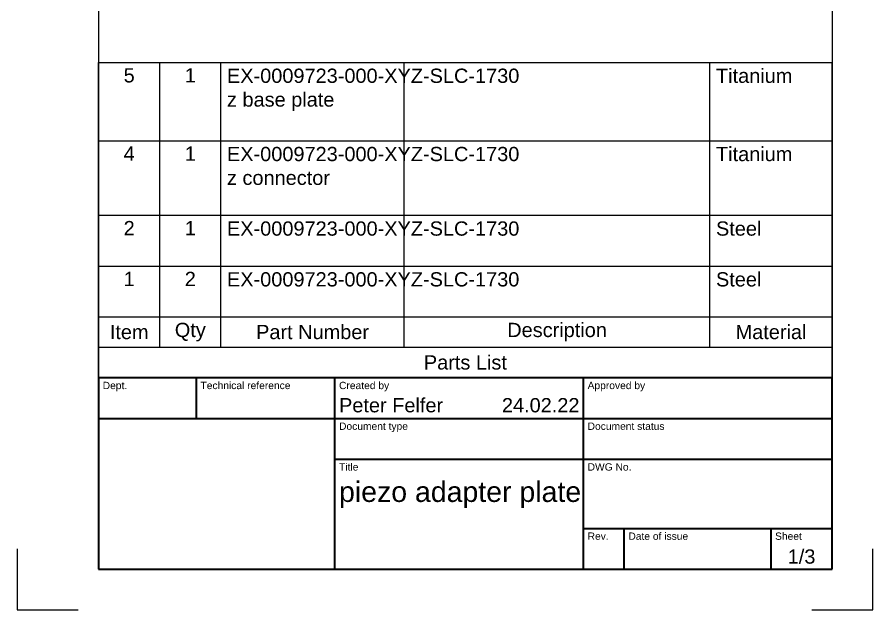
# Model space of a CAD drawing. Header units: millimetres. Extents: x 0 to 210, y 0 to 297.
# Drawn here: x 0 to 210, y 0 to 145.5 of the extents above; entities that cross this region are included whole.
import ezdxf
from ezdxf.enums import TextEntityAlignment as Align

# ---------------------------------------------------------------- set-up
doc = ezdxf.new("R2010")
doc.units = ezdxf.units.MM
doc.header["$LTSCALE"] = 0.75
for name, color, linetype, lineweight in [('Border', 7, 'Continuous', 25), ('Parts Lists', 7, 'Continuous', 25), ('TitleBlock', 7, 'Continuous', 35)]:
    doc.layers.add(name, color=color, linetype=linetype, lineweight=lineweight)
doc.styles.add('FusionTitle', font='arial.ttf')
doc.styles.get("Standard").update_dxf_attribs({"font": 'arial.ttf'})

# ---------------------------------------------------------------- blocks, each defined once
blk = doc.blocks.new('ISO_TITLEBLOCK')
at = {"layer": 'TitleBlock'}
for p, q in [((0, 47), (-180, 47)), ((-180, 47), (-180, 0)), ((-156, 37), (-156, 47)), ((-122, 0), (-122, 47)), ((-61, 0), (-61, 47)), ((0, 0), (0, 47)), ((-180, 37), (0, 37)), ((-122, 27), (0, 27)), ((-61, 10), (0, 10)), ((-51, 0), (-51, 10)), ((-15, 0), (-15, 10)), ((-180, 0), (0, 0))]:
    blk.add_line(p, q, dxfattribs=at)
at = {"layer": 'TitleBlock', "style": 'FusionTitle'}
for s, p in [('Dept.', (-179, 46)), ('Technical reference', (-155, 46)), ('Created by', (-121, 46)), ('Approved by', (-60, 46)), ('Document type', (-121, 36)), ('Document status', (-60, 36)), ('Title', (-121, 26)), ('DWG No.', (-60, 26)), ('Rev.', (-60, 9)), ('Date of issue', (-50, 9)), ('Sheet', (-14, 9))]:
    blk.add_text(s, height=1.8, dxfattribs=at).set_placement(p, align=Align.TOP_LEFT)
for tag, height, p in [('DEPT', 3.5, (-179, 42)), ('TECHNICAL_REFERENCE', 3.5, (-155, 42)), ('CREATED_BY', 3.5, (-121, 42)), ('APPROVED_BY', 3.5, (-60, 42)), ('DOCUMENT_TYPE', 3.5, (-121, 32)), ('DOCUMENT_STATUS', 3.5, (-60, 32)), ('TITLE_1', 5, (-121, 21.5)), ('TITLE_2', 5, (-121, 14)), ('TITLE_3', 5, (-121, 6.5)), ('DATE_OF_ISSUE', 3.5, (-50, 5))]:
    blk.add_attdef(tag, text='', height=height, dxfattribs=at).set_placement(p, align=Align.TOP_LEFT)
for tag, p in [('CREATED_DATE', (-62, 42)), ('APPROVED_DATE', (-0.99, 42))]:
    blk.add_attdef(tag, text='', height=3.5, dxfattribs=at).set_placement(p, align=Align.TOP_RIGHT)
for tag, height, p in [('DRAWING_NUMBER', 5, (-30.5, 19.75)), ('REV', 3.5, (-56, 4.85)), ('SHEET', 3.5, (-7.5, 4.85))]:
    blk.add_attdef(tag, text='', height=height, dxfattribs=at).set_placement(p, align=Align.TOP_CENTER)
blk = doc.blocks.new('ISO_A4(P)_SHEET')
at = {"layer": 'Border'}
for p, q in [((20, 287), (20, 10)), ((200, 287), (200, 10)), ((20, 10), (200, 10))]:
    blk.add_line(p, q, dxfattribs=at)
at = {"layer": 'Defpoints'}
for p, q in [((0, 15), (0, 0)), ((210, 0), (210, 15)), ((0, 0), (15, 0)), ((195, 0), (210, 0))]:
    blk.add_line(p, q, dxfattribs=at)
blk = doc.blocks.new('*T4')
at = {"layer": 'Parts Lists', "color": 0, "linetype": 'ByBlock', "lineweight": -2, "transparency": 16777216}
for p, q in [((0, 77.382515), (180, 77.382515)), ((0, 0), (0, 77.382515)), ((15, 7.466667), (15, 77.382515)), ((30, 7.466667), (30, 77.382515)), ((75, 7.466667), (75, 77.382515)), ((150, 7.466667), (150, 77.382515)), ((180, 0), (180, 77.382515)), ((0, 58.170146), (180, 58.170146)), ((0, 39.872169), (180, 39.872169)), ((0, 27.402751), (180, 27.402751)), ((0, 14.933333), (180, 14.933333)), ((0, 7.466667), (180, 7.466667)), ((0, 0), (180, 0))]:
    blk.add_line(p, q, dxfattribs=at)
at = {"layer": 'Parts Lists', "color": 0, "transparency": 16777216, "char_height": 3.5}
for s, insert, width, attachment_point in [('5', (7.5, 75.982515), 12.2, 2), ('1', (22.5, 75.982515), 12.2, 2), ('EX-0009723-000-XYZ-SLC-1730 z base plate', (31.5, 75.882515), 42, 1), ('Titanium', (151.5, 75.882515), 27, 1), ('4', (7.5, 56.770146), 12.2, 2), ('1', (22.5, 56.770146), 12.2, 2), ('EX-0009723-000-XYZ-SLC-1730 z connector', (31.5, 56.670146), 42, 1), ('Titanium', (151.5, 56.670146), 27, 1), ('2', (7.5, 38.472169), 12.2, 2), ('1', (22.5, 38.472169), 12.2, 2), ('EX-0009723-000-XYZ-SLC-1730', (31.5, 38.372169), 42, 1), ('Steel', (151.5, 38.372169), 27, 1), ('1', (7.5, 26.002751), 12.2, 2), ('2', (22.5, 26.002751), 12.2, 2), ('EX-0009723-000-XYZ-SLC-1730', (31.5, 25.902751), 42, 1), ('Steel', (151.5, 25.902751), 27, 1), ('Item', (7.5, 11.2), 12.2, 5), ('Qty', (22.5, 11.2), 12.2, 5), ('Part Number', (52.5, 11.2), 42.2, 5), ('Description', (112.5, 11.2), 72.2, 5), ('Material', (165, 11.2), 27.2, 5), ('Parts List', (90, 3.733333), 177.2, 5)]:
    blk.add_mtext(s, dxfattribs=dict(at, insert=insert, width=width, attachment_point=attachment_point))

msp = doc.modelspace()

# ---------------------------------------------------------------- block references
msp.add_blockref('*T4', (20, 57))
at = {"layer": 'Border'}
msp.add_blockref('ISO_A4(P)_SHEET', (0, 0), dxfattribs=at)
at = {"layer": 'TitleBlock'}
msp.add_blockref('ISO_TITLEBLOCK', (200, 10), dxfattribs=at).add_auto_attribs({'CREATED_DATE': '24.02.22', 'SHEET': '1/3', 'TITLE_1': 'piezo adapter plate', 'CREATED_BY': 'Peter Felfer'})

doc.saveas('drawing.dxf')
